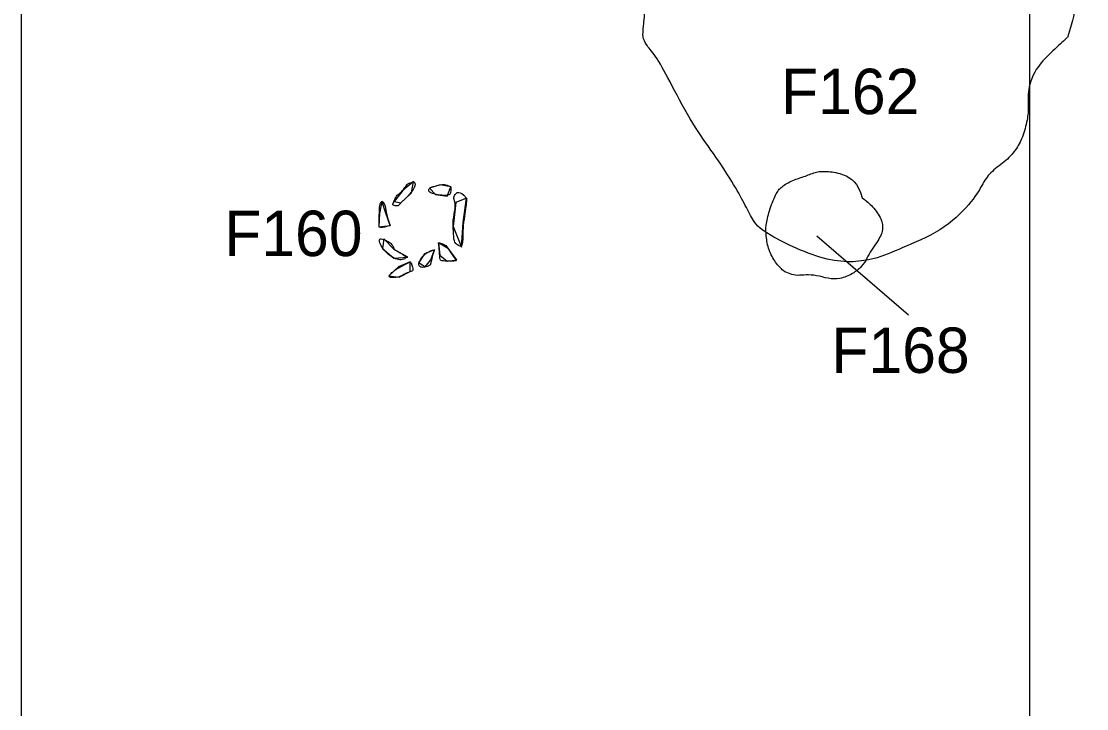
# Model space of a CAD drawing. Extents: x -29.4 to 22.1, y 358.8 to 440.
# Drawn here: x -10 to 0.56, y 391.94 to 398.76 of the extents above; entities that cross this region are included whole.
import ezdxf

# ---------------------------------------------------------------- set-up
doc = ezdxf.new("R2010")
doc.units = 0
for name, color, linetype in [('Feature Labels', 7, 'Continuous'), ('Other features', 7, 'Continuous'), ('Quadrat Lines', 7, 'Continuous'), ('Stone', 7, 'Continuous')]:
    doc.layers.add(name, color=color, linetype=linetype)

msp = doc.modelspace()

# ---------------------------------------------------------------- linework, layer by layer
at = {"layer": 'Feature Labels'}
msp.add_line((-2.111, 396.629), (-1.203, 395.845), dxfattribs=at)
at = {"layer": 'Other features'}
for points in [[(0.372, 398.594), (0.435, 398.782), (0.447, 398.937), (0.543, 399.029), (0.574, 399.104), (0.481, 399.086), (0.381, 399.094), (0.277, 399.112), (0.103, 399.109), (-0.123, 399.077), (-0.245, 399.053), (-0.513, 399.035), (-0.588, 398.944), (-0.715, 398.948), (-0.804, 398.978), (-0.897, 398.945), (-1.096, 398.979), (-1.188, 398.986), (-1.302, 398.97), (-1.407, 398.978), (-1.498, 399.045), (-1.62, 399.045), (-1.999, 398.991), (-2.246, 398.991), (-2.542, 399.007), (-2.704, 399.017), (-2.914, 399.008), (-3.127, 399.004), (-3.313, 399.018), (-3.367, 398.981), (-3.504, 398.976), (-3.682, 398.986), (-3.802, 398.98), (-3.841, 398.979), (-3.811, 398.907), (-3.832, 398.686), (-3.841, 398.603), (-3.807, 398.519), (-3.703, 398.41), (-3.557, 398.135), (-3.34, 397.721), (-3.135, 397.446), (-2.943, 397.157), (-2.826, 396.94), (-2.751, 396.794), (-2.667, 396.665), (-1.968, 396.334), (-1.519, 396.393), (-1.29, 396.502), (-0.872, 396.669), (-0.576, 396.953), (-0.471, 397.137), (-0.4, 397.258), (-0.246, 397.358), (-0.137, 397.479), (-0.071, 397.6), (-0.021, 397.784), (-0.012, 397.909), (-0.025, 398.072), (0.05, 398.285), (0.205, 398.444), (0.372, 398.594), (0.372, 398.594), (0.372, 398.594)], [(-1.661, 397.005), (-1.703, 397.159), (-1.851, 397.248), (-2.001, 397.27), (-2.119, 397.268), (-2.22, 397.22), (-2.354, 397.181), (-2.468, 397.116), (-2.518, 397.049), (-2.587, 396.873), (-2.62, 396.727), (-2.616, 396.634), (-2.593, 396.484), (-2.522, 396.362), (-2.443, 396.275), (-2.378, 396.251), (-2.305, 396.232), (-2.22, 396.245), (-2.117, 396.238), (-1.999, 396.204), (-1.886, 396.196), (-1.752, 396.253), (-1.665, 396.322), (-1.614, 396.407), (-1.575, 396.488), (-1.51, 396.567), (-1.482, 396.626), (-1.454, 396.685), (-1.464, 396.792), (-1.557, 396.924), (-1.661, 397.005), (-1.661, 397.005), (-1.661, 397.005)]]:
    msp.add_open_spline(points, degree=3, dxfattribs=at)
at = {"layer": 'Quadrat Lines'}
for p, q in [((-10, 400), (-10, 390)), ((0, 390), (0, 400)), ((-6.112, 397.169), (-6.216, 397.077)), ((-6.13, 397.055), (-6.112, 397.169)), ((-5.847, 397.133), (-5.954, 397.103)), ((-5.954, 397.103), (-5.893, 397.037)), ((-5.741, 397.114), (-5.847, 397.133)), ((-5.777, 397.023), (-5.741, 397.114)), ((-6.216, 397.077), (-6.304, 396.97)), ((-6.237, 396.956), (-6.13, 397.055)), ((-5.893, 397.037), (-5.777, 397.023)), ((-5.586, 397.002), (-5.692, 396.959)), ((-5.618, 396.761), (-5.586, 397.002)), ((-6.424, 396.973), (-6.449, 396.851)), ((-6.385, 396.855), (-6.424, 396.973)), ((-6.304, 396.97), (-6.237, 396.956)), ((-5.692, 396.959), (-5.718, 396.72)), ((-6.449, 396.851), (-6.454, 396.718)), ((-6.344, 396.73), (-6.385, 396.855)), ((-6.454, 396.718), (-6.344, 396.73)), ((-5.718, 396.72), (-5.636, 396.517)), ((-5.636, 396.517), (-5.618, 396.761)), ((-6.404, 396.599), (-6.418, 396.505)), ((-6.302, 396.494), (-6.404, 396.599)), ((-6.418, 396.505), (-6.307, 396.406)), ((-6.169, 396.417), (-6.302, 396.494)), ((-5.902, 396.49), (-6.002, 396.452)), ((-5.94, 396.39), (-5.902, 396.49)), ((-5.764, 396.499), (-5.863, 396.561)), ((-5.863, 396.561), (-5.85, 396.438)), ((-5.683, 396.392), (-5.764, 396.499)), ((-6.307, 396.406), (-6.169, 396.417)), ((-6.145, 396.371), (-6.261, 396.323)), ((-6.143, 396.274), (-6.145, 396.371)), ((-6.002, 396.452), (-6.059, 396.365)), ((-6.059, 396.365), (-5.994, 396.32)), ((-5.994, 396.32), (-5.94, 396.39)), ((-5.85, 396.438), (-5.779, 396.378)), ((-5.779, 396.378), (-5.683, 396.392)), ((-6.261, 396.323), (-6.356, 396.232)), ((-6.252, 396.22), (-6.143, 396.274)), ((-6.356, 396.232), (-6.252, 396.22))]:
    msp.add_line(p, q, dxfattribs=at)
at = {"layer": 'Stone'}
for points in [[(-6.237, 396.956), (-6.122, 397.062), (-6.088, 397.136), (-6.102, 397.172), (-6.139, 397.152), (-6.167, 397.151), (-6.196, 397.108), (-6.224, 397.07), (-6.279, 397.029), (-6.29, 397.002), (-6.311, 396.957), (-6.322, 396.928), (-6.267, 396.925), (-6.263, 396.923), (-6.237, 396.956), (-6.237, 396.956), (-6.237, 396.956)], [(-5.741, 397.114), (-5.797, 397.143), (-5.845, 397.134), (-5.924, 397.117), (-5.949, 397.109), (-5.962, 397.078), (-5.961, 397.063), (-5.889, 397.037), (-5.807, 397.027), (-5.753, 397.031), (-5.741, 397.057), (-5.741, 397.114), (-5.741, 397.114), (-5.741, 397.114)], [(-5.586, 397.002), (-5.625, 397.049), (-5.668, 397.067), (-5.689, 397.051), (-5.72, 397.008), (-5.697, 396.97), (-5.694, 396.9), (-5.722, 396.787), (-5.716, 396.677), (-5.711, 396.565), (-5.676, 396.539), (-5.638, 396.516), (-5.624, 396.557), (-5.621, 396.626), (-5.621, 396.731), (-5.6, 396.858), (-5.588, 396.938), (-5.586, 397.002), (-5.586, 397.002), (-5.586, 397.002)], [(-6.344, 396.73), (-6.381, 396.837), (-6.384, 396.911), (-6.411, 396.97), (-6.435, 396.97), (-6.449, 396.922), (-6.45, 396.833), (-6.452, 396.777), (-6.452, 396.732), (-6.452, 396.7), (-6.344, 396.73), (-6.344, 396.73), (-6.344, 396.73)], [(-6.302, 396.494), (-6.32, 396.549), (-6.375, 396.581), (-6.438, 396.605), (-6.455, 396.59), (-6.435, 396.532), (-6.391, 396.469), (-6.337, 396.424), (-6.271, 396.392), (-6.221, 396.388), (-6.169, 396.414), (-6.22, 396.448), (-6.302, 396.494), (-6.302, 396.494), (-6.302, 396.494)], [(-5.902, 396.49), (-5.962, 396.481), (-6.03, 396.416), (-6.059, 396.365), (-6.059, 396.335), (-6.034, 396.311), (-5.988, 396.322), (-5.941, 396.337), (-5.94, 396.366), (-5.922, 396.442), (-5.902, 396.49), (-5.902, 396.49), (-5.902, 396.49)], [(-5.863, 396.561), (-5.854, 396.492), (-5.851, 396.411), (-5.846, 396.38), (-5.782, 396.378), (-5.702, 396.379), (-5.678, 396.379), (-5.716, 396.421), (-5.763, 396.497), (-5.799, 396.547), (-5.863, 396.561), (-5.863, 396.561), (-5.863, 396.561)], [(-6.145, 396.371), (-6.279, 396.307), (-6.348, 396.246), (-6.361, 396.214), (-6.286, 396.214), (-6.22, 396.233), (-6.192, 396.256), (-6.131, 396.277), (-6.11, 396.288), (-6.13, 396.348), (-6.13, 396.35), (-6.145, 396.371), (-6.145, 396.371), (-6.145, 396.371)]]:
    msp.add_open_spline(points, degree=3, dxfattribs=at)

# ---------------------------------------------------------------- texts
at = {"layer": 'Feature Labels'}
for s, p in [('F162', (-2.467, 397.835)), ('F160', (-7.988, 396.428)), ('F168', (-1.968, 395.27))]:
    msp.add_text(s, height=0.45, dxfattribs=at).set_placement(p)

doc.saveas('drawing.dxf')
